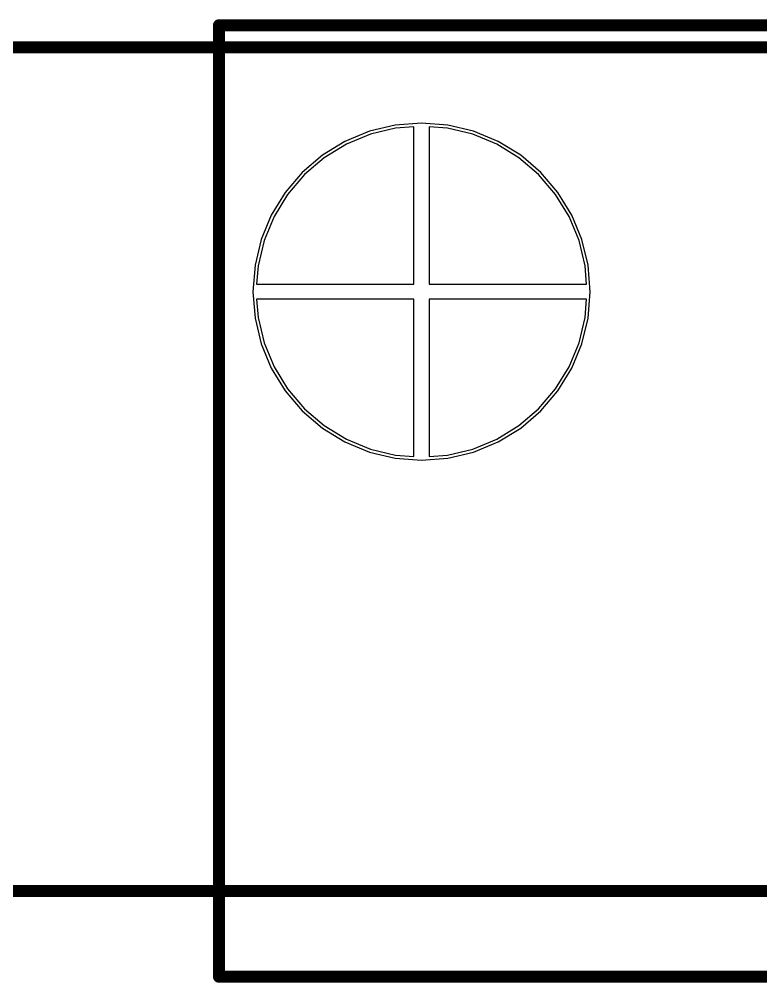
# Model space of a CAD drawing. Header units: inches. Extents: x -0.01 to 3.94, y -0.06 to 4.68.
# Drawn here: x 1.645 to 2.132, y -0.06 to 0.573 of the extents above; entities that cross this region are included whole.
import ezdxf

# ---------------------------------------------------------------- set-up
doc = ezdxf.new("R2010")
doc.units = ezdxf.units.IN
doc.header["$MEASUREMENT"] = 0
for name, color, linetype in [('Board outline', 6, 'Continuous'), ('Bottom Layer', 5, 'Continuous'), ('Bottom Solder', 6, 'Continuous'), ('Int1 -GND)', 16, 'Continuous'), ('Int2 -PWR)', 76, 'Continuous'), ('Multi-Layer', 9, 'Continuous'), ('Pad Holes', 156, 'Continuous'), ('Top Layer', 1, 'Continuous'), ('Top Overlay', 2, 'Continuous'), ('Top Solder', 216, 'Continuous')]:
    doc.layers.add(name, color=color, linetype=linetype)

# ---------------------------------------------------------------- blocks, each defined once
blk = doc.blocks.new('66D8AC91_DC10_42D3_BF25_693004815827_553')
at = {"layer": 'Bottom Layer'}
h = blk.add_hatch(color=5, dxfattribs=at)
edge = h.paths.add_edge_path()
edge.add_arc((-0.4919286, 1e-07), 0.0984252, 0, 360)
at = {"layer": 'Bottom Solder'}
h = blk.add_hatch(color=6, dxfattribs=at)
edge = h.paths.add_edge_path()
edge.add_arc((-0.4919286, 1e-07), 0.1003937, 0, 360)
at = {"layer": 'Int1 -GND)'}
h = blk.add_hatch(color=7, dxfattribs=at)
edge = h.paths.add_edge_path()
edge.add_arc((-0.4919286, 1e-07), 0.0984252, 0, 360)
at = {"layer": 'Int2 -PWR)'}
h = blk.add_hatch(color=7, dxfattribs=at)
edge = h.paths.add_edge_path()
edge.add_arc((-0.4919286, 1e-07), 0.0984252, 0, 360)
at = {"layer": 'Multi-Layer'}
h = blk.add_hatch(color=9, dxfattribs=at)
edge = h.paths.add_edge_path()
edge.add_arc((-0.4919286, 1e-07), 0.0984252, 0, 360)
at = {"layer": 'Pad Holes'}
h = blk.add_hatch(color=7, dxfattribs=at)
edge = h.paths.add_edge_path()
edge.add_arc((-0.4919286, 1e-07), 0.0629921, 0, 360)
at = {"layer": 'Top Layer'}
h = blk.add_hatch(color=1, dxfattribs=at)
edge = h.paths.add_edge_path()
edge.add_arc((-0.4919286, 1e-07), 0.0984252, 0, 360)
at = {"layer": 'Top Solder'}
h = blk.add_hatch(color=216, dxfattribs=at)
edge = h.paths.add_edge_path()
edge.add_arc((-0.4919286, 1e-07), 0.1003937, 0, 360)
at = {"layer": 'Top Overlay'}
for points in [[(-0.6250006, -0.4499999, 0.007874, 0.007874, 0), (-0.6250006, 0.1750001, 0.007874, 0.007874, 0)], [(-0.6250006, 0.1750001, 0.007874, 0.007874, 0), (0.6249994, 0.1750001, 0.007874, 0.007874, 0)], [(-0.6250006, -0.4499999, 0.007874, 0.007874, 0), (0.6249994, -0.4499999, 0.007874, 0.007874, 0)]]:
    blk.add_lwpolyline(points, format="xyseb", dxfattribs=at)
for points in [[(-0.6269691, 0.1750001, 0.003937, 0.003937, 1), (-0.6230321, 0.1750001, 0.003937, 0.003937, 1)], [(-0.6269691, 0.1750001, 0.003937, 0.003937, 1), (-0.6230321, 0.1750001, 0.003937, 0.003937, 1)], [(-0.6269691, -0.4499999, 0.003937, 0.003937, 1), (-0.6230321, -0.4499999, 0.003937, 0.003937, 1)], [(-0.6269691, -0.4499999, 0.003937, 0.003937, 1), (-0.6230321, -0.4499999, 0.003937, 0.003937, 1)]]:
    blk.add_lwpolyline(points, format="xyseb", close=True, dxfattribs=at)

msp = doc.modelspace()

# ---------------------------------------------------------------- linework, layer by layer
at = {"layer": 'Board outline'}
msp.add_lwpolyline([(-1e-07, 1e-07, 0.007874, 0.007874, 0), (3.9370079, 1e-07, 0.007874, 0.007874, 0)], format="xyseb", dxfattribs=at)
at = {"layer": 'Bottom Layer'}
msp.add_lwpolyline([(0.9406782, 0.5542205, 0.008, 0.008, 0), (2.3314086, 0.5542205, 0.008, 0.008, 0)], format="xyseb", dxfattribs=at)
at = {"layer": 'Int1 -GND)'}
for p, q in [((1.8926323, 0.5011224), (1.8760374, 0.4971383)), ((1.9046462, 0.5020679), (1.8926323, 0.5011224)), ((1.9046462, 0.3987009), (1.9046462, 0.5020679)), ((1.9266601, 0.5011224), (1.9146462, 0.5020679)), ((1.9146462, 0.5020679), (1.9146462, 0.3987009)), ((1.943255, 0.4971383), (1.9266601, 0.5011224)), ((1.8760374, 0.4971383), (1.86027, 0.4906072)), ((1.9590224, 0.4906072), (1.943255, 0.4971383)), ((1.86027, 0.4906072), (1.8457184, 0.48169)), ((1.973574, 0.48169), (1.9590224, 0.4906072)), ((1.8457184, 0.48169), (1.8327409, 0.4706062)), ((1.9865515, 0.4706062), (1.973574, 0.48169)), ((1.8327409, 0.4706062), (1.8216571, 0.4576287)), ((1.9976353, 0.4576287), (1.9865515, 0.4706062)), ((1.8216571, 0.4576287), (1.8127399, 0.4430771)), ((2.0065525, 0.4430771), (1.9976353, 0.4576287)), ((1.8127399, 0.4430771), (1.8062088, 0.4273097)), ((2.0130836, 0.4273097), (2.0065525, 0.4430771)), ((1.8062088, 0.4273097), (1.8022247, 0.4107148)), ((2.0170677, 0.4107148), (2.0130836, 0.4273097)), ((1.8022247, 0.4107148), (1.8012792, 0.3987009)), ((2.0180132, 0.3987009), (2.0170677, 0.4107148)), ((1.8012792, 0.3987009), (1.9046462, 0.3987009)), ((1.9146462, 0.3987009), (2.0180132, 0.3987009)), ((1.9046462, 0.3887009), (1.8012792, 0.3887009)), ((1.8012792, 0.3887009), (1.8022247, 0.376687)), ((1.9046462, 0.2853339), (1.9046462, 0.3887009)), ((2.0180132, 0.3887009), (1.9146462, 0.3887009)), ((1.9146462, 0.3887009), (1.9146462, 0.2853339)), ((2.0170677, 0.376687), (2.0180132, 0.3887009)), ((1.8022247, 0.376687), (1.8062088, 0.3600921)), ((2.0130836, 0.3600921), (2.0170677, 0.376687)), ((1.8062088, 0.3600921), (1.8127399, 0.3443247)), ((2.0065525, 0.3443247), (2.0130836, 0.3600921)), ((1.8127399, 0.3443247), (1.8216571, 0.3297731)), ((1.9976353, 0.3297731), (2.0065525, 0.3443247)), ((1.8216571, 0.3297731), (1.8327409, 0.3167956)), ((1.9865515, 0.3167956), (1.9976353, 0.3297731)), ((1.8327409, 0.3167956), (1.8457184, 0.3057118)), ((1.973574, 0.3057118), (1.9865515, 0.3167956)), ((1.8457184, 0.3057118), (1.86027, 0.2967946)), ((1.9590224, 0.2967946), (1.973574, 0.3057118)), ((1.86027, 0.2967946), (1.8760374, 0.2902635)), ((1.943255, 0.2902635), (1.9590224, 0.2967946)), ((1.8760374, 0.2902635), (1.8926323, 0.2862794)), ((1.8926323, 0.2862794), (1.9046462, 0.2853339)), ((1.9146462, 0.2853339), (1.9266601, 0.2862794)), ((1.9266601, 0.2862794), (1.943255, 0.2902635)), ((3.9370079, 0), (0, 0))]:
    msp.add_line(p, q, dxfattribs=at)
at = {"layer": 'Int2 -PWR)'}
for p, q in [((1.8923185, 0.5031039), (1.8754174, 0.4990463)), ((1.9096462, 0.5044676), (1.8923185, 0.5031039)), ((1.9269739, 0.5031039), (1.9096462, 0.5044676)), ((1.943875, 0.4990463), (1.9269739, 0.5031039)), ((1.8754174, 0.4990463), (1.8593592, 0.4923948)), ((1.9599332, 0.4923948), (1.943875, 0.4990463)), ((1.8593592, 0.4923948), (1.8445392, 0.483313)), ((1.9747532, 0.483313), (1.9599332, 0.4923948)), ((1.8445392, 0.483313), (1.8313223, 0.4720248)), ((1.9879701, 0.4720248), (1.9747532, 0.483313)), ((1.8313223, 0.4720248), (1.8200341, 0.4588079)), ((1.9992583, 0.4588079), (1.9879701, 0.4720248)), ((1.8200341, 0.4588079), (1.8109523, 0.4439879)), ((2.0083401, 0.4439879), (1.9992583, 0.4588079)), ((1.8109523, 0.4439879), (1.8043008, 0.4279297)), ((2.0149916, 0.4279297), (2.0083401, 0.4439879)), ((1.8043008, 0.4279297), (1.8002432, 0.4110286)), ((2.0190492, 0.4110286), (2.0149916, 0.4279297)), ((1.8002432, 0.4110286), (1.7988795, 0.3937009)), ((2.0204129, 0.3937009), (2.0190492, 0.4110286)), ((1.7988795, 0.3937009), (1.8002432, 0.3763732)), ((2.0190492, 0.3763732), (2.0204129, 0.3937009)), ((1.8002432, 0.3763732), (1.8043008, 0.3594721)), ((2.0149916, 0.3594721), (2.0190492, 0.3763732)), ((1.8043008, 0.3594721), (1.8109523, 0.3434139)), ((2.0083401, 0.3434139), (2.0149916, 0.3594721)), ((1.8109523, 0.3434139), (1.8200341, 0.3285939)), ((1.9992583, 0.3285939), (2.0083401, 0.3434139)), ((1.8200341, 0.3285939), (1.8313223, 0.315377)), ((1.9879701, 0.315377), (1.9992583, 0.3285939)), ((1.8313223, 0.315377), (1.8445392, 0.3040888)), ((1.9747532, 0.3040888), (1.9879701, 0.315377)), ((1.8445392, 0.3040888), (1.8593592, 0.295007)), ((1.9599332, 0.295007), (1.9747532, 0.3040888)), ((1.8593592, 0.295007), (1.8754174, 0.2883555)), ((1.943875, 0.2883555), (1.9599332, 0.295007)), ((1.8754174, 0.2883555), (1.8923185, 0.2842979)), ((1.9269739, 0.2842979), (1.943875, 0.2883555)), ((1.8923185, 0.2842979), (1.9096462, 0.2829342)), ((1.9096462, 0.2829342), (1.9269739, 0.2842979)), ((3.9370079, 0), (0, 0))]:
    msp.add_line(p, q, dxfattribs=at)

# ---------------------------------------------------------------- block references
at = {"rotation": 360}
msp.add_blockref('66D8AC91_DC10_42D3_BF25_693004815827_553', (2.4015748, 0.3937008), dxfattribs=at)

doc.saveas('drawing.dxf')
